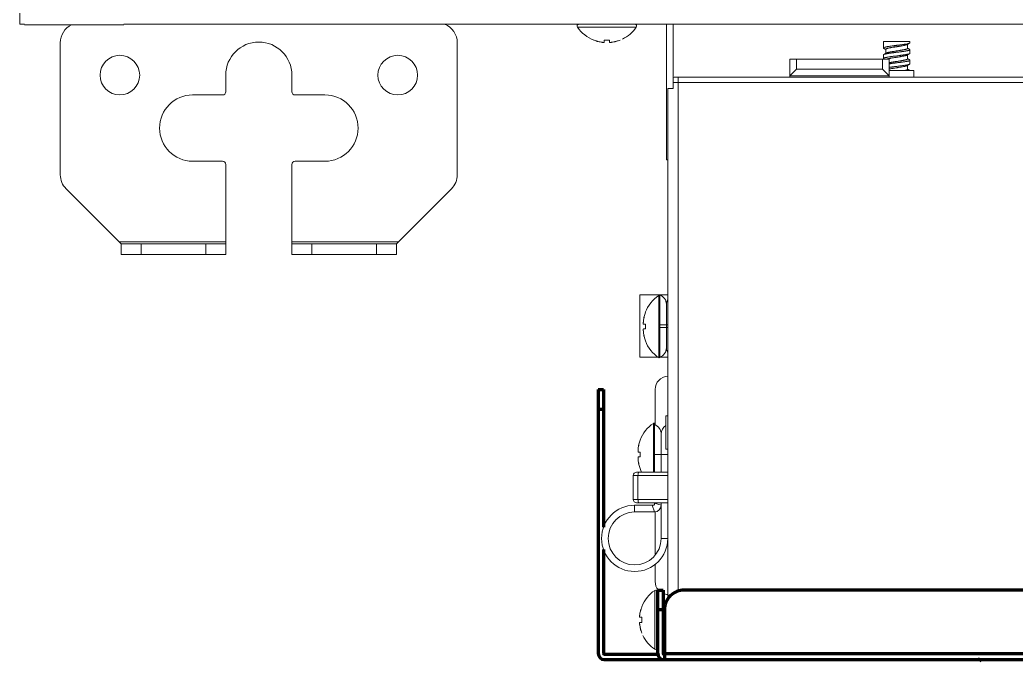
# Model space of a CAD drawing. Header units: millimetres. Extents: x 61566 to 667441, y 0 to 118800.
# Drawn here: x 435180.4 to 435330.9, y 44214.4 to 44311.3 of the extents above; entities that cross this region are included whole.
import ezdxf

# ---------------------------------------------------------------- set-up
doc = ezdxf.new("R2010")
doc.units = ezdxf.units.MM
doc.header["$LTSCALE"] = 200
doc.layers.add('LG-환기', color=2, linetype='Continuous')
doc.layers.add('환기유니트', color=6, linetype='Continuous')

# ---------------------------------------------------------------- blocks, each defined once
blk = doc.blocks.new('상업용 프리미엄환기 800~1000CMH')
at = {"layer": 'LG-환기', "color": 0, "linetype": 'Continuous', "lineweight": 70}
for p, q in [((953.2, 1358.56), (770.9, 1358.56)), ((953.1, 1351.06), (953.1, 1358.56)), ((962.2, 1358.56), (953.2, 1358.56)), ((953.1, 1357.66), (771, 1357.66)), ((953.2, 1357.76), (953.1, 1357.76)), ((953.3, 1348.06), (953.3, 1357.66)), ((962.2, 1357.76), (954.09, 1357.76)), ((954.1, 1357.66), (954.1, 1348.06)), ((962.3, 1341.96), (962.3, 1357.66)), ((963.1, 1317.76), (963.1, 1357.66)), ((953.3, 1351.06), (954.1, 1351.06)), ((774, 1348.06), (950.1, 1348.06)), ((954.1, 1348.06), (953.3, 1348.06)), ((962.3, 1317.76), (962.3, 1338.55)), ((962.3, 1320.76), (963.1, 1320.76)), ((963.1, 1317.76), (962.3, 1317.76))]:
    blk.add_line(p, q, dxfattribs=at)
at = {"layer": 'LG-환기', "color": 0, "linetype": 'Continuous', "lineweight": 18}
for p, q in [((954.57, 1357), (954.57, 1348.11)), ((953.3, 1354.56), (953.1, 1354.56)), ((953.06, 1350.56), (953.3, 1350.56)), ((953.1, 1351.79), (953.3, 1351.79)), ((956.53, 1350.59), (956.53, 1350.63)), ((952.6, 1349.4), (952.6, 1272.26)), ((951, 1270.56), (951, 1348.2)), ((954.5, 1344.18), (954.5, 1346.76)), ((954.5, 1336.25), (954.5, 1342.79)), ((953.6, 1340.26), (952.6, 1340.26)), ((953.6, 1340.26), (953.6, 1334.86)), ((954.6, 1336.26), (954.94, 1335.26)), ((954.6, 1336.26), (957.6, 1336.26)), ((957.6, 1336.26), (957.6, 1335.26)), ((952.6, 1334.86), (957.3, 1334.86)), ((957.8, 1334.36), (952.6, 1334.36)), ((953.6, 1335.26), (954.6, 1334.92)), ((953.6, 1334.86), (953.6, 1335.26)), ((954.6, 1334.86), (954.6, 1334.92)), ((954.94, 1335.26), (957.6, 1335.26)), ((957.1, 1334.36), (957.1, 1330.76)), ((957.8, 1334.36), (957.8, 1330.76)), ((952.6, 1330.76), (957.8, 1330.76)), ((957.3, 1330.26), (952.6, 1330.26)), ((953.6, 1324.47), (953.6, 1330.26)), ((953.6, 1324.47), (953.6, 1330.26)), ((954.6, 1325.47), (954.6, 1330.26)), ((954.76, 1322.87), (954.76, 1330.26)), ((953.6, 1329.21), (953.6, 1329.21)), ((953.6, 1327.56), (952.6, 1327.56)), ((952.9, 1326.76), (952.6, 1326.76)), ((952.9, 1321.76), (952.9, 1326.76)), ((953.6, 1327.56), (954.6, 1327.56)), ((953.6, 1327.56), (953.6, 1327.56)), ((952.6, 1325.9), (952.61, 1325.91)), ((953.6, 1325.56), (953.6, 1325.56)), ((954.6, 1322.96), (954.6, 1325.47)), ((954.5, 1317.76), (954.5, 1323.1)), ((952.6, 1321.76), (952.9, 1321.76)), ((953.8, 1312.87), (952.6, 1312.87)), ((953.8, 1303.47), (953.8, 1312.87)), ((953.96, 1303.57), (953.96, 1312.94)), ((956.8, 1312.87), (954.3, 1312.87)), ((956.8, 1303.47), (956.8, 1312.87)), ((952.8, 1311.46), (952.8, 1304.88)), ((952.8, 1304.88), (952.8, 1311.46)), ((952.8, 1311.46), (952.8, 1311.46)), ((952.8, 1309.91), (952.8, 1309.91)), ((952.8, 1308.37), (952.6, 1308.37)), ((953.8, 1308.37), (952.8, 1308.37)), ((952.8, 1307.97), (952.6, 1307.97)), ((952.8, 1308.26), (952.8, 1308.26)), ((953.8, 1307.97), (952.8, 1307.97)), ((952.8, 1306.26), (952.8, 1306.26)), ((952.8, 1304.88), (952.8, 1304.88)), ((952.6, 1303.47), (953.98, 1303.47)), ((954.02, 1303.62), (954.02, 1303.48)), ((954.3, 1303.47), (956.8, 1303.47)), ((993.6, 1295.76), (993.6, 1297.36)), ((993.6, 1297.36), (1009.4, 1297.36)), ((996.6, 1297.36), (996.6, 1295.76)), ((1006.4, 1295.76), (1006.4, 1297.36)), ((1009.4, 1283.76), (1009.4, 1297.36)), ((1019.4, 1297.36), (1019.4, 1283.76)), ((1019.4, 1297.36), (1035.2, 1297.36)), ((1022.4, 1297.36), (1022.4, 1295.76)), ((1032.2, 1295.76), (1032.2, 1297.36)), ((1035.2, 1297.36), (1035.2, 1295.76)), ((993.6, 1295.76), (985.28, 1287.44)), ((1009.4, 1295.46), (993.3, 1295.46)), ((1009.4, 1295.76), (993.6, 1295.76)), ((1035.2, 1295.76), (1019.4, 1295.76)), ((1035.5, 1295.46), (1019.4, 1295.46)), ((1043.52, 1287.44), (1035.2, 1295.76)), ((984.4, 1265.36), (984.4, 1285.31)), ((1044.4, 1285.31), (1044.4, 1265.36)), ((952.6, 1283.06), (952.8, 1283.06)), ((952.8, 1262.56), (952.8, 1283.06)), ((1004.4, 1283.26), (1008.9, 1283.26)), ((1019.9, 1283.26), (1024.4, 1283.26)), ((952.6, 1272.26), (951.8, 1272.26)), ((951.8, 1272.26), (951.8, 1271.36)), ((1008.9, 1273.26), (1004.4, 1273.26)), ((1009.4, 1270.26), (1009.4, 1272.76)), ((1019.4, 1272.76), (1019.4, 1270.26)), ((1024.4, 1273.26), (1019.9, 1273.26)), ((771.8, 1271.36), (951.8, 1271.36)), ((951, 1270.56), (772.6, 1270.56)), ((915.4, 1270.56), (915.4, 1269.56)), ((915.4, 1269.56), (919.15, 1269.56)), ((916.35, 1269.39), (916.35, 1268.78)), ((919.15, 1267.86), (919.15, 1270.56)), ((919.15, 1270.36), (934.15, 1270.36)), ((919.15, 1270.36), (920.15, 1269.36)), ((933.15, 1269.36), (920.15, 1269.36)), ((920.15, 1269.36), (920.15, 1267.86)), ((933.15, 1269.36), (934.15, 1270.36)), ((933.15, 1267.86), (933.15, 1269.36)), ((934.15, 1270.56), (934.15, 1267.86)), ((951.8, 1262.56), (951.8, 1270.59)), ((916, 1268.54), (916, 1268)), ((916.35, 1267.8), (916.35, 1267.18)), ((934.15, 1267.86), (919.15, 1267.86)), ((919.94, 1267.81), (919.86, 1267.86)), ((920, 1267.2), (920, 1267.75)), ((916, 1266.95), (916, 1266.41)), ((916.35, 1266.21), (916.35, 1265.57)), ((919.65, 1266.36), (919.65, 1266.97)), ((919.99, 1266.19), (919.95, 1266.22)), ((920, 1265.16), (920, 1266.16)), ((916, 1265.36), (916, 1265.16)), ((916, 1265.16), (920, 1265.16)), ((963.77, 1264.99), (963.73, 1264.99)), ((705.48, 1262.56), (1034.79, 1262.56)), ((957.35, 1263.03), (966.25, 1263.03)), ((1034.8, 1262.66), (1049.8, 1262.66)), ((1049.79, 1262.56), (1050.5, 1262.56)), ((1050.5, 989.05), (1050.5, 1262.56))]:
    blk.add_line(p, q, dxfattribs=at)
for centre in [(993.4, 1270.26), (1035.4, 1270.26)]:
    blk.add_circle(centre, 3, dxfattribs=at)
at = {"layer": 'LG-환기', "color": 0, "linetype": 'Continuous', "lineweight": 70}
for centre, radius, start, end in [((905.69, 1359.36), 0.8, 224.5, 270), ((953.2, 1357.66), 0.9, 0, 90), ((962.2, 1357.66), 0.9, 0, 90), ((953.2, 1357.66), 0.1, 0, 90), ((962.2, 1357.66), 0.1, 0, 90), ((950.1, 1351.06), 3, 270, 0)]:
    blk.add_arc(centre, radius, start, end, dxfattribs=at)
at = {"layer": 'LG-환기', "color": 0, "linetype": 'Continuous', "lineweight": 18}
for centre, radius, start, end in [((954.4, 1356.76), 0.3, 55.3987, 180), ((951.5, 1352.56), 5.4, 26.0867, 55.3987), ((951.5, 1352.56), 5.4, 304.6013, 338.604), ((952.5, 1346.76), 2, 66.4214, 87.1326), ((952.5, 1346.76), 2, 0, 40.5422), ((954.4, 1348.36), 0.3, 180, 304.6013), ((957.6, 1340.26), 5, 270, 180), ((957.6, 1340.26), 4, 270, 180), ((954.6, 1335.26), 1, 90, 180), ((957.3, 1334.36), 0.5, 0, 90), ((951.93, 1327.91), 5.18, 20.3718, 26.9986), ((957.3, 1330.76), 0.5, 270, 0), ((951.93, 1327.21), 5.18, 303.1576, 339.6644), ((952.1, 1324.47), 1.5, 302.2313, 0), ((955.1, 1324.47), 1.5, 180, 250.5288), ((954.7, 1322.96), 0.1, 180, 303.1576), ((952.5, 1317.76), 2, 272.8674, 0), ((954.3, 1311.46), 1.5, 109.4171, 180), ((953.9, 1312.86), 0.1, 56.8424, 180), ((951.13, 1308.61), 5.18, 20.3718, 56.8424), ((951.3, 1311.46), 1.5, 0, 29.9468), ((951.13, 1307.91), 5.18, 303.1576, 339.6644), ((951.3, 1304.88), 1.5, 330.0532, 0), ((954.3, 1304.88), 1.5, 180, 250.5829), ((953.9, 1303.66), 0.1, 180, 303.1576), ((987.4, 1285.31), 3, 135, 180), ((1041.4, 1285.31), 3, 0, 45), ((1004.4, 1278.26), 5, 90, 270), ((1008.9, 1283.76), 0.5, 270, 0), ((1019.9, 1283.76), 0.5, 180, 270), ((1024.4, 1278.26), 5, 270, 90), ((1008.9, 1272.76), 0.5, 0, 90), ((1019.9, 1272.76), 0.5, 90, 180), ((1014.4, 1270.26), 5, 180, 0), ((961.8, 1259.96), 5.4, 116.0867, 145.3987), ((961.8, 1259.96), 5.4, 34.6013, 68.604), ((987.4, 1265.36), 3, 180, 248.9597), ((1041.4, 1265.36), 3, 295.8862, 0), ((957.6, 1262.86), 0.3, 145.3987, 270), ((966, 1262.86), 0.3, 270, 34.6013)]:
    blk.add_arc(centre, radius, start, end, dxfattribs=at)
for centre, major_axis, start_param, end_param in [((956.95, 1334.36), (0, -0.5), 1.570796, 3.141593), ((956.95, 1330.76), (0, 0.5), 3.141593, 4.712389)]:
    blk.add_ellipse(centre, major_axis=major_axis, ratio=0.301892, start_param=start_param, end_param=end_param, dxfattribs=at)
for points, knots in [([(953.1, 1354.53), (953.1, 1354.52), (953.1, 1354.51), (953.11, 1354.5), (953.11, 1354.5), (953.11, 1354.48), (953.11, 1354.48), (953.12, 1354.44), (953.13, 1354.36), (953.14, 1354.26), (953.15, 1354.19), (953.15, 1354.18), (953.15, 1354.15), (953.16, 1354.1), (953.16, 1354.05), (953.17, 1353.95), (953.17, 1353.87), (953.18, 1353.77), (953.18, 1353.75), (953.19, 1353.71), (953.19, 1353.69), (953.19, 1353.63), (953.2, 1353.59), (953.2, 1353.46), (953.21, 1353.36), (953.22, 1353.22), (953.22, 1353.18), (953.22, 1353.1), (953.23, 1353.08), (953.23, 1353.03), (953.23, 1353), (953.24, 1352.88), (953.24, 1352.78), (953.25, 1352.63), (953.25, 1352.58), (953.26, 1352.51), (953.26, 1352.48), (953.26, 1352.43), (953.26, 1352.4), (953.27, 1352.28), (953.28, 1352.08), (953.29, 1351.89), (953.3, 1351.79)], [0, 0, 0, 0, 0.024764, 0.024764, 0.045965, 0.045965, 0.067165, 0.067165, 0.151968, 0.236772, 0.236772, 0.257972, 0.257972, 0.279173, 0.321575, 0.321575, 0.406378, 0.406378, 0.427579, 0.427579, 0.44878, 0.44878, 0.491181, 0.491181, 0.575984, 0.575984, 0.618386, 0.618386, 0.639587, 0.639587, 0.660787, 0.660787, 0.745591, 0.745591, 0.787992, 0.787992, 0.809193, 0.809193, 0.830394, 0.830394, 0.915197, 1, 1, 1, 1]), ([(956.84, 1353.26), (956.83, 1353.37), (956.81, 1353.48), (956.78, 1353.64), (956.77, 1353.7), (956.74, 1353.81), (956.73, 1353.86), (956.7, 1353.97), (956.69, 1354.03), (956.65, 1354.13), (956.6, 1354.3), (956.55, 1354.45), (956.5, 1354.56)], [0, 0, 0, 0, 0.25, 0.25, 0.375, 0.375, 0.5, 0.5, 0.625, 0.625, 0.75, 1, 1, 1, 1]), ([(956.5, 1352.96), (956.59, 1352.96), (956.66, 1352.96), (956.73, 1352.96), (956.74, 1352.96), (956.77, 1352.96), (956.78, 1352.96), (956.81, 1352.96), (956.83, 1352.96), (956.84, 1352.96)], [0, 0, 0, 0, 0.5, 0.5, 0.625, 0.625, 0.75, 0.75, 1, 1, 1, 1]), ([(956.84, 1352.16), (956.81, 1352.16), (956.77, 1352.16), (956.69, 1352.16), (956.66, 1352.16), (956.6, 1352.16), (956.58, 1352.16), (956.55, 1352.16), (956.53, 1352.16), (956.5, 1352.16)], [0, 0, 0, 0, 0.5, 0.5, 0.75, 0.75, 0.875, 0.875, 1, 1, 1, 1]), ([(956.84, 1352.96), (956.85, 1352.96), (956.85, 1352.96), (956.85, 1352.96), (956.85, 1352.97), (956.85, 1352.97), (956.85, 1352.98), (956.86, 1352.99), (956.86, 1353), (956.86, 1353.01), (956.86, 1353.02), (956.86, 1353.03), (956.86, 1353.04), (956.86, 1353.06), (956.86, 1353.07), (956.86, 1353.1), (956.86, 1353.11), (956.86, 1353.12), (956.86, 1353.14), (956.85, 1353.16), (956.85, 1353.18), (956.85, 1353.19), (956.85, 1353.22), (956.85, 1353.24), (956.84, 1353.26)], [0, 0, 0, 0, 0.125, 0.125, 0.1875, 0.1875, 0.25, 0.25, 0.375, 0.375, 0.4375, 0.4375, 0.5, 0.5, 0.625, 0.625, 0.6875, 0.6875, 0.75, 0.8125, 0.8125, 0.875, 0.875, 1, 1, 1, 1]), ([(956.84, 1351.86), (956.85, 1351.88), (956.85, 1351.9), (956.85, 1351.93), (956.85, 1351.93), (956.85, 1351.95), (956.85, 1351.96), (956.86, 1351.99), (956.86, 1352.01), (956.86, 1352.03), (956.86, 1352.04), (956.86, 1352.06), (956.86, 1352.06), (956.86, 1352.08), (956.86, 1352.1), (956.86, 1352.11), (956.86, 1352.12), (956.86, 1352.13), (956.86, 1352.13), (956.85, 1352.14), (956.85, 1352.15), (956.85, 1352.15), (956.85, 1352.16), (956.85, 1352.16), (956.84, 1352.16)], [0, 0, 0, 0, 0.125, 0.125, 0.1875, 0.1875, 0.25, 0.25, 0.375, 0.375, 0.4375, 0.4375, 0.5, 0.5, 0.625, 0.625, 0.6875, 0.6875, 0.75, 0.8125, 0.8125, 0.875, 0.875, 1, 1, 1, 1]), ([(956.53, 1350.63), (956.57, 1350.72), (956.6, 1350.82), (956.65, 1350.98), (956.67, 1351.03), (956.7, 1351.13), (956.71, 1351.18), (956.78, 1351.44), (956.82, 1351.65), (956.84, 1351.86)], [0, 0, 0, 0, 0.25, 0.25, 0.375, 0.375, 0.5, 0.5, 1, 1, 1, 1]), ([(954.6, 1335.06), (954.6, 1335.07), (954.6, 1335.08), (954.61, 1335.1), (954.61, 1335.11), (954.61, 1335.12), (954.61, 1335.13), (954.62, 1335.15), (954.63, 1335.16), (954.64, 1335.18), (954.65, 1335.19), (954.67, 1335.21), (954.68, 1335.22), (954.7, 1335.23), (954.7, 1335.23), (954.71, 1335.24), (954.73, 1335.24), (954.74, 1335.25), (954.75, 1335.25), (954.76, 1335.25), (954.78, 1335.26), (954.79, 1335.26), (954.8, 1335.26)], [0, 0, 0, 0, 0.125, 0.125, 0.1875, 0.1875, 0.25, 0.25, 0.375, 0.375, 0.5, 0.5, 0.625, 0.625, 0.6875, 0.6875, 0.75, 0.8125, 0.8125, 0.875, 0.875, 1, 1, 1, 1]), ([(956.77, 1329.71), (956.77, 1329.71), (956.78, 1329.71), (956.78, 1329.71), (956.78, 1329.71), (956.78, 1329.71), (956.78, 1329.71), (956.78, 1329.71), (956.77, 1329.71)], [0, 0, 0, 0, 0.25, 0.375, 0.375, 0.5, 0.5, 1, 1, 1, 1]), ([(957.07, 1328.41), (957.06, 1328.52), (957.04, 1328.63), (957.02, 1328.8), (957, 1328.88), (956.98, 1328.96), (956.98, 1329), (956.97, 1329.02), (956.97, 1329.04), (956.91, 1329.28), (956.85, 1329.5), (956.77, 1329.71)], [0, 0, 0, 0, 0.25, 0.25, 0.375, 0.4375, 0.4375, 0.46875, 0.46875, 0.5, 1, 1, 1, 1]), ([(956.77, 1329.71), (956.85, 1329.5), (956.91, 1329.28), (956.96, 1329.05), (956.97, 1329.03), (956.97, 1329.01), (956.98, 1329), (956.98, 1328.99), (956.99, 1328.96), (957, 1328.87), (957.02, 1328.79), (957.04, 1328.63), (957.06, 1328.52), (957.07, 1328.41)], [0, 0, 0, 0, 0.5, 0.5, 0.53125, 0.546875, 0.546875, 0.5625, 0.5625, 0.625, 0.75, 0.75, 1, 1, 1, 1]), ([(956.77, 1327.91), (956.77, 1327.85), (956.78, 1327.76), (956.78, 1327.67), (956.78, 1327.62), (956.78, 1327.59), (956.78, 1327.44), (956.78, 1327.32), (956.77, 1327.21)], [0, 0, 0, 0, 0.25, 0.375, 0.375, 0.5, 0.5, 1, 1, 1, 1]), ([(957.07, 1327.91), (957.06, 1327.91), (957.04, 1327.91), (957.02, 1327.91), (957, 1327.91), (956.98, 1327.91), (956.98, 1327.91), (956.97, 1327.91), (956.97, 1327.91), (956.91, 1327.91), (956.85, 1327.91), (956.77, 1327.91)], [0, 0, 0, 0, 0.25, 0.25, 0.375, 0.4375, 0.4375, 0.46875, 0.46875, 0.5, 1, 1, 1, 1]), ([(957.07, 1327.91), (957.07, 1327.91), (957.08, 1327.91), (957.08, 1327.92), (957.08, 1327.92), (957.08, 1327.93), (957.08, 1327.94), (957.09, 1327.96), (957.09, 1327.97), (957.09, 1328), (957.09, 1328.01), (957.09, 1328.03), (957.09, 1328.04), (957.09, 1328.08), (957.09, 1328.1), (957.09, 1328.14), (957.09, 1328.14), (957.09, 1328.16), (957.09, 1328.18), (957.09, 1328.22), (957.08, 1328.25), (957.08, 1328.28), (957.08, 1328.29), (957.08, 1328.34), (957.07, 1328.37), (957.07, 1328.41)], [0, 0, 0, 0, 0.125, 0.125, 0.1875, 0.1875, 0.25, 0.25, 0.375, 0.375, 0.4375, 0.4375, 0.5, 0.5, 0.625, 0.625, 0.65625, 0.65625, 0.6875, 0.75, 0.8125, 0.8125, 0.875, 0.875, 1, 1, 1, 1]), ([(956.77, 1327.21), (956.85, 1327.21), (956.91, 1327.21), (956.96, 1327.21), (956.97, 1327.21), (956.97, 1327.21), (956.98, 1327.21), (956.98, 1327.21), (956.99, 1327.21), (957, 1327.21), (957.02, 1327.21), (957.04, 1327.21), (957.06, 1327.21), (957.07, 1327.21)], [0, 0, 0, 0, 0.5, 0.5, 0.53125, 0.546875, 0.546875, 0.5625, 0.5625, 0.625, 0.75, 0.75, 1, 1, 1, 1]), ([(956.77, 1325.41), (956.85, 1325.62), (956.91, 1325.83), (956.96, 1326.06), (956.97, 1326.08), (956.97, 1326.1), (956.98, 1326.12), (956.98, 1326.13), (956.99, 1326.16), (957, 1326.24), (957.02, 1326.32), (957.04, 1326.49), (957.06, 1326.6), (957.07, 1326.71)], [0, 0, 0, 0, 0.5, 0.5, 0.53125, 0.546875, 0.546875, 0.5625, 0.5625, 0.625, 0.75, 0.75, 1, 1, 1, 1]), ([(957.07, 1326.71), (957.06, 1326.6), (957.04, 1326.48), (957.02, 1326.32), (957, 1326.24), (956.98, 1326.15), (956.98, 1326.11), (956.97, 1326.1), (956.97, 1326.07), (956.91, 1325.84), (956.85, 1325.61), (956.77, 1325.41)], [0, 0, 0, 0, 0.25, 0.25, 0.375, 0.4375, 0.4375, 0.46875, 0.46875, 0.5, 1, 1, 1, 1]), ([(957.07, 1326.71), (957.07, 1326.74), (957.08, 1326.77), (957.08, 1326.82), (957.08, 1326.84), (957.08, 1326.87), (957.08, 1326.88), (957.09, 1326.93), (957.09, 1326.96), (957.09, 1327), (957.09, 1327.01), (957.09, 1327.04), (957.09, 1327.05), (957.09, 1327.08), (957.09, 1327.1), (957.09, 1327.13), (957.09, 1327.13), (957.09, 1327.14), (957.09, 1327.15), (957.09, 1327.17), (957.08, 1327.18), (957.08, 1327.19), (957.08, 1327.19), (957.08, 1327.2), (957.07, 1327.21), (957.07, 1327.21)], [0, 0, 0, 0, 0.125, 0.125, 0.1875, 0.1875, 0.25, 0.25, 0.375, 0.375, 0.4375, 0.4375, 0.5, 0.5, 0.625, 0.625, 0.65625, 0.65625, 0.6875, 0.75, 0.8125, 0.8125, 0.875, 0.875, 1, 1, 1, 1]), ([(956.27, 1309.11), (956.26, 1309.22), (956.24, 1309.33), (956.22, 1309.5), (956.2, 1309.58), (956.18, 1309.66), (956.18, 1309.7), (956.17, 1309.72), (956.17, 1309.74), (956.11, 1309.98), (956.05, 1310.2), (955.97, 1310.41)], [0, 0, 0, 0, 0.25, 0.25, 0.375, 0.4375, 0.4375, 0.46875, 0.46875, 0.5, 1, 1, 1, 1]), ([(955.97, 1310.41), (956.05, 1310.2), (956.11, 1309.98), (956.16, 1309.75), (956.17, 1309.73), (956.17, 1309.71), (956.18, 1309.7), (956.18, 1309.69), (956.19, 1309.66), (956.2, 1309.57), (956.22, 1309.49), (956.24, 1309.33), (956.26, 1309.22), (956.27, 1309.11)], [0, 0, 0, 0, 0.5, 0.5, 0.53125, 0.546875, 0.546875, 0.5625, 0.5625, 0.625, 0.75, 0.75, 1, 1, 1, 1]), ([(955.97, 1310.41), (955.97, 1310.41), (955.98, 1310.41), (955.98, 1310.41), (955.98, 1310.41), (955.98, 1310.41), (955.98, 1310.41), (955.98, 1310.41), (955.97, 1310.41)], [0, 0, 0, 0, 0.25, 0.375, 0.375, 0.5, 0.5, 1, 1, 1, 1]), ([(955.97, 1308.61), (955.97, 1308.55), (955.98, 1308.46), (955.98, 1308.37), (955.98, 1308.32), (955.98, 1308.29), (955.98, 1308.14), (955.98, 1308.02), (955.97, 1307.91)], [0, 0, 0, 0, 0.25, 0.375, 0.375, 0.5, 0.5, 1, 1, 1, 1]), ([(956.27, 1308.61), (956.26, 1308.61), (956.24, 1308.61), (956.22, 1308.61), (956.2, 1308.61), (956.18, 1308.61), (956.18, 1308.61), (956.17, 1308.61), (956.17, 1308.61), (956.11, 1308.61), (956.05, 1308.61), (955.97, 1308.61)], [0, 0, 0, 0, 0.25, 0.25, 0.375, 0.4375, 0.4375, 0.46875, 0.46875, 0.5, 1, 1, 1, 1]), ([(956.27, 1308.61), (956.27, 1308.61), (956.28, 1308.61), (956.28, 1308.62), (956.28, 1308.62), (956.28, 1308.63), (956.28, 1308.64), (956.29, 1308.66), (956.29, 1308.67), (956.29, 1308.7), (956.29, 1308.71), (956.29, 1308.73), (956.29, 1308.74), (956.29, 1308.78), (956.29, 1308.8), (956.29, 1308.84), (956.29, 1308.84), (956.29, 1308.86), (956.29, 1308.88), (956.29, 1308.92), (956.28, 1308.95), (956.28, 1308.98), (956.28, 1308.99), (956.28, 1309.04), (956.27, 1309.07), (956.27, 1309.11)], [0, 0, 0, 0, 0.125, 0.125, 0.1875, 0.1875, 0.25, 0.25, 0.375, 0.375, 0.4375, 0.4375, 0.5, 0.5, 0.625, 0.625, 0.65625, 0.65625, 0.6875, 0.75, 0.8125, 0.8125, 0.875, 0.875, 1, 1, 1, 1]), ([(955.97, 1307.91), (956.05, 1307.91), (956.11, 1307.91), (956.16, 1307.91), (956.17, 1307.91), (956.17, 1307.91), (956.18, 1307.91), (956.18, 1307.91), (956.19, 1307.91), (956.2, 1307.91), (956.22, 1307.91), (956.24, 1307.91), (956.26, 1307.91), (956.27, 1307.91)], [0, 0, 0, 0, 0.5, 0.5, 0.53125, 0.546875, 0.546875, 0.5625, 0.5625, 0.625, 0.75, 0.75, 1, 1, 1, 1]), ([(955.97, 1306.11), (956.05, 1306.32), (956.11, 1306.53), (956.16, 1306.76), (956.17, 1306.78), (956.17, 1306.8), (956.18, 1306.82), (956.18, 1306.83), (956.19, 1306.86), (956.2, 1306.94), (956.22, 1307.02), (956.24, 1307.19), (956.26, 1307.3), (956.27, 1307.41)], [0, 0, 0, 0, 0.5, 0.5, 0.53125, 0.546875, 0.546875, 0.5625, 0.5625, 0.625, 0.75, 0.75, 1, 1, 1, 1]), ([(956.27, 1307.41), (956.26, 1307.3), (956.24, 1307.18), (956.22, 1307.02), (956.2, 1306.94), (956.18, 1306.85), (956.18, 1306.81), (956.17, 1306.8), (956.17, 1306.77), (956.11, 1306.54), (956.05, 1306.31), (955.97, 1306.11)], [0, 0, 0, 0, 0.25, 0.25, 0.375, 0.4375, 0.4375, 0.46875, 0.46875, 0.5, 1, 1, 1, 1]), ([(956.27, 1307.41), (956.27, 1307.44), (956.28, 1307.47), (956.28, 1307.52), (956.28, 1307.54), (956.28, 1307.57), (956.28, 1307.58), (956.29, 1307.63), (956.29, 1307.66), (956.29, 1307.7), (956.29, 1307.71), (956.29, 1307.74), (956.29, 1307.75), (956.29, 1307.78), (956.29, 1307.8), (956.29, 1307.83), (956.29, 1307.83), (956.29, 1307.84), (956.29, 1307.85), (956.29, 1307.87), (956.28, 1307.88), (956.28, 1307.89), (956.28, 1307.89), (956.28, 1307.9), (956.27, 1307.91), (956.27, 1307.91)], [0, 0, 0, 0, 0.125, 0.125, 0.1875, 0.1875, 0.25, 0.25, 0.375, 0.375, 0.4375, 0.4375, 0.5, 0.5, 0.625, 0.625, 0.65625, 0.65625, 0.6875, 0.75, 0.8125, 0.8125, 0.875, 0.875, 1, 1, 1, 1]), ([(954.02, 1303.48), (954.01, 1303.48), (954, 1303.48), (953.98, 1303.49), (953.97, 1303.49), (953.95, 1303.49), (953.95, 1303.49), (953.93, 1303.49), (953.91, 1303.49), (953.9, 1303.49), (953.89, 1303.49), (953.88, 1303.49), (953.87, 1303.49), (953.86, 1303.49), (953.85, 1303.49), (953.84, 1303.49), (953.83, 1303.49), (953.83, 1303.49), (953.82, 1303.49), (953.81, 1303.49), (953.81, 1303.49), (953.81, 1303.49), (953.8, 1303.48), (953.8, 1303.48), (953.8, 1303.48)], [0, 0, 0, 0, 0.125, 0.125, 0.1875, 0.1875, 0.25, 0.25, 0.375, 0.375, 0.4375, 0.4375, 0.5, 0.5625, 0.5625, 0.625, 0.625, 0.75, 0.75, 0.8125, 0.8125, 0.875, 0.875, 1, 1, 1, 1]), ([(951.8, 1270.63), (951.67, 1270.59), (951.54, 1270.57), (951.37, 1270.56), (951.34, 1270.56), (951.27, 1270.56), (951.24, 1270.56), (951.13, 1270.56), (951.07, 1270.56), (951, 1270.56)], [0, 0, 0, 0, 0.5, 0.5, 0.625, 0.625, 0.75, 0.75, 1, 1, 1, 1]), ([(951.8, 1271.36), (951.8, 1271.32), (951.8, 1271.27), (951.8, 1271.21), (951.8, 1271.19), (951.8, 1271.16), (951.8, 1271.15), (951.8, 1271.13), (951.8, 1271.12), (951.8, 1271.07), (951.8, 1271.04), (951.8, 1270.98), (951.8, 1270.96), (951.8, 1270.93), (951.8, 1270.91), (951.8, 1270.87), (951.8, 1270.84), (951.8, 1270.8), (951.8, 1270.78), (951.8, 1270.76), (951.8, 1270.75), (951.8, 1270.69), (951.8, 1270.65), (951.8, 1270.63)], [0, 0, 0, 0, 0.125, 0.125, 0.1875, 0.1875, 0.21875, 0.21875, 0.25, 0.25, 0.375, 0.375, 0.4375, 0.4375, 0.5, 0.5, 0.625, 0.625, 0.6875, 0.6875, 0.75, 0.75, 1, 1, 1, 1]), ([(916.35, 1269.39), (916.35, 1269.39), (916.35, 1269.4), (916.36, 1269.41), (916.36, 1269.42), (916.38, 1269.43), (916.38, 1269.44), (916.39, 1269.45), (916.4, 1269.45), (916.42, 1269.47), (916.46, 1269.48), (916.51, 1269.5), (916.55, 1269.51), (916.57, 1269.52), (916.6, 1269.53), (916.61, 1269.53), (916.65, 1269.54), (916.68, 1269.55), (916.71, 1269.56)], [0, 0, 0, 0, 0.082813, 0.082813, 0.242047, 0.242047, 0.321664, 0.321664, 0.401281, 0.401281, 0.560515, 0.719749, 0.719749, 0.799366, 0.799366, 0.878984, 0.878984, 1, 1, 1, 1]), ([(919.17, 1269.34), (919.15, 1269.34), (919.13, 1269.33), (919.08, 1269.32), (919.04, 1269.32), (918.99, 1269.31), (918.97, 1269.3), (918.93, 1269.3), (918.91, 1269.29), (918.82, 1269.27), (918.74, 1269.26), (918.62, 1269.24), (918.57, 1269.23), (918.51, 1269.22), (918.49, 1269.22), (918.44, 1269.21), (918.42, 1269.21), (918.31, 1269.19), (918.22, 1269.18), (918.09, 1269.16), (918.04, 1269.15), (917.98, 1269.14), (917.95, 1269.14), (917.91, 1269.13), (917.89, 1269.13), (917.77, 1269.11), (917.68, 1269.09), (917.55, 1269.07), (917.51, 1269.07), (917.45, 1269.06), (917.42, 1269.05), (917.38, 1269.05), (917.36, 1269.04), (917.26, 1269.02), (917.18, 1269.01), (917.03, 1268.98), (916.95, 1268.97), (916.87, 1268.95), (916.85, 1268.95), (916.82, 1268.94), (916.77, 1268.93), (916.73, 1268.92), (916.65, 1268.9), (916.6, 1268.89), (916.54, 1268.87), (916.53, 1268.87), (916.51, 1268.86), (916.48, 1268.85), (916.46, 1268.84), (916.43, 1268.82), (916.41, 1268.82), (916.4, 1268.81)], [0, 0, 0, 0, 0.022458, 0.022458, 0.061447, 0.061447, 0.080942, 0.080942, 0.100437, 0.100437, 0.178415, 0.178415, 0.217405, 0.217405, 0.236899, 0.236899, 0.256394, 0.256394, 0.334373, 0.334373, 0.373362, 0.373362, 0.392857, 0.392857, 0.412351, 0.412351, 0.49033, 0.49033, 0.529319, 0.529319, 0.548814, 0.548814, 0.568309, 0.568309, 0.646287, 0.646287, 0.724266, 0.724266, 0.743761, 0.743761, 0.763255, 0.802245, 0.802245, 0.880223, 0.880223, 0.899718, 0.899718, 0.919213, 0.958202, 0.958202, 1, 1, 1, 1]), ([(916, 1268.54), (916, 1268.55), (916, 1268.56), (916.02, 1268.58), (916.03, 1268.59), (916.04, 1268.6), (916.05, 1268.6), (916.06, 1268.61), (916.07, 1268.61), (916.1, 1268.63), (916.14, 1268.64), (916.21, 1268.66), (916.23, 1268.67), (916.27, 1268.68), (916.29, 1268.68), (916.32, 1268.69), (916.33, 1268.69), (916.41, 1268.71), (916.48, 1268.72), (916.59, 1268.74), (916.62, 1268.75), (916.68, 1268.76), (916.7, 1268.76), (916.75, 1268.77), (916.77, 1268.77), (916.88, 1268.79), (916.97, 1268.8), (917.11, 1268.82), (917.16, 1268.83), (917.23, 1268.84), (917.25, 1268.84), (917.3, 1268.85), (917.33, 1268.85), (917.46, 1268.87), (917.56, 1268.88), (917.77, 1268.91), (917.88, 1268.93), (918.02, 1268.94), (918.04, 1268.95), (918.1, 1268.95), (918.18, 1268.96), (918.26, 1268.97), (918.42, 1268.99), (918.52, 1269.01), (918.65, 1269.02), (918.67, 1269.03), (918.72, 1269.03), (918.8, 1269.04), (918.87, 1269.05), (919, 1269.07), (919.08, 1269.09), (919.16, 1269.1)], [0, 0, 0, 0, 0.052531, 0.052531, 0.089312, 0.089312, 0.107702, 0.107702, 0.126092, 0.126092, 0.199654, 0.199654, 0.236434, 0.236434, 0.254825, 0.254825, 0.273215, 0.273215, 0.346776, 0.346776, 0.383557, 0.383557, 0.401947, 0.401947, 0.420337, 0.420337, 0.493899, 0.493899, 0.530679, 0.530679, 0.54907, 0.54907, 0.56746, 0.56746, 0.641021, 0.641021, 0.714582, 0.714582, 0.732973, 0.732973, 0.751363, 0.788144, 0.788144, 0.861705, 0.861705, 0.880095, 0.880095, 0.898485, 0.935266, 0.935266, 1, 1, 1, 1]), ([(919.17, 1268.55), (919.12, 1268.55), (919.08, 1268.54), (919.01, 1268.53), (918.96, 1268.52), (918.91, 1268.52), (918.88, 1268.51), (918.87, 1268.51), (918.79, 1268.5), (918.66, 1268.48), (918.46, 1268.46), (918.32, 1268.44), (918.23, 1268.43), (918.21, 1268.42), (918.18, 1268.42), (918.13, 1268.41), (918.07, 1268.41), (917.97, 1268.39), (917.9, 1268.38), (917.76, 1268.37), (917.69, 1268.36), (917.61, 1268.35), (917.59, 1268.34), (917.55, 1268.34), (917.54, 1268.34), (917.49, 1268.33), (917.45, 1268.33), (917.35, 1268.31), (917.22, 1268.3), (917.09, 1268.28), (917, 1268.27), (916.97, 1268.26), (916.93, 1268.25), (916.91, 1268.25), (916.88, 1268.25), (916.81, 1268.24), (916.74, 1268.23), (916.64, 1268.21), (916.59, 1268.2), (916.51, 1268.19), (916.49, 1268.18), (916.45, 1268.17), (916.42, 1268.17), (916.36, 1268.15), (916.28, 1268.14), (916.18, 1268.11), (916.13, 1268.09), (916.1, 1268.08), (916.09, 1268.08), (916.07, 1268.07), (916.06, 1268.06), (916.04, 1268.05), (916.01, 1268.03), (916, 1268.01), (916, 1268), (916, 1267.99), (916, 1267.99), (916, 1267.98), (916.01, 1267.97), (916.03, 1267.96), (916.04, 1267.95), (916.05, 1267.94)], [0, 0, 0, 0, 0.032336, 0.032336, 0.054068, 0.064934, 0.064934, 0.075799, 0.075799, 0.119263, 0.162726, 0.206189, 0.206189, 0.217055, 0.217055, 0.227921, 0.249653, 0.249653, 0.293116, 0.293116, 0.336579, 0.336579, 0.347445, 0.347445, 0.358311, 0.358311, 0.380042, 0.380042, 0.423506, 0.466969, 0.466969, 0.488701, 0.488701, 0.499566, 0.499566, 0.510432, 0.553895, 0.553895, 0.597359, 0.597359, 0.61909, 0.61909, 0.640822, 0.640822, 0.684285, 0.727749, 0.771212, 0.771212, 0.792943, 0.792943, 0.814675, 0.814675, 0.858138, 0.901602, 0.901602, 0.923333, 0.923333, 0.945065, 0.945065, 0.988528, 1, 1, 1, 1]), ([(916, 1266.95), (916, 1266.96), (916, 1266.96), (916, 1266.97), (916, 1266.97), (916.01, 1266.98), (916.01, 1266.98), (916.02, 1267), (916.05, 1267.01), (916.09, 1267.03), (916.1, 1267.04), (916.13, 1267.05), (916.14, 1267.05), (916.16, 1267.06), (916.17, 1267.06), (916.23, 1267.08), (916.28, 1267.09), (916.37, 1267.11), (916.41, 1267.12), (916.46, 1267.13), (916.47, 1267.13), (916.51, 1267.14), (916.53, 1267.14), (916.62, 1267.16), (916.7, 1267.17), (916.83, 1267.19), (916.87, 1267.2), (916.94, 1267.21), (916.96, 1267.21), (917.01, 1267.22), (917.03, 1267.22), (917.15, 1267.24), (917.25, 1267.25), (917.4, 1267.27), (917.45, 1267.28), (917.56, 1267.29), (917.61, 1267.3), (917.77, 1267.32), (917.88, 1267.34), (918.09, 1267.36), (918.2, 1267.38), (918.33, 1267.39), (918.36, 1267.4), (918.41, 1267.4), (918.49, 1267.41), (918.57, 1267.42), (918.72, 1267.44), (918.82, 1267.46), (918.94, 1267.47), (918.96, 1267.48), (919.01, 1267.48), (919.08, 1267.49), (919.15, 1267.51), (919.27, 1267.53), (919.36, 1267.54), (919.45, 1267.56), (919.47, 1267.56), (919.5, 1267.57), (919.52, 1267.57), (919.57, 1267.58), (919.61, 1267.59), (919.7, 1267.61), (919.75, 1267.62), (919.81, 1267.64), (919.82, 1267.64), (919.84, 1267.65), (919.85, 1267.65), (919.88, 1267.66), (919.9, 1267.67), (919.95, 1267.69), (919.97, 1267.7), (919.99, 1267.72), (920, 1267.73), (920, 1267.74), (920, 1267.74), (920, 1267.75), (920, 1267.75), (920, 1267.75)], [0, 0, 0, 0, 0.009646, 0.009646, 0.02248, 0.02248, 0.035313, 0.035313, 0.086648, 0.086648, 0.112315, 0.112315, 0.125148, 0.125148, 0.137982, 0.137982, 0.189317, 0.189317, 0.214984, 0.214984, 0.227817, 0.227817, 0.240651, 0.240651, 0.291985, 0.291985, 0.317653, 0.317653, 0.330486, 0.330486, 0.34332, 0.34332, 0.394654, 0.394654, 0.420322, 0.420322, 0.445989, 0.445989, 0.497323, 0.497323, 0.548658, 0.548658, 0.561491, 0.561491, 0.574325, 0.599992, 0.599992, 0.651327, 0.651327, 0.66416, 0.66416, 0.676994, 0.702661, 0.702661, 0.753995, 0.753995, 0.766829, 0.766829, 0.779663, 0.779663, 0.80533, 0.80533, 0.856664, 0.856664, 0.869498, 0.869498, 0.882332, 0.882332, 0.907999, 0.907999, 0.959333, 0.959333, 0.985, 0.985, 0.997834, 0.997834, 1, 1, 1, 1]), ([(916.35, 1267.8), (916.35, 1267.8), (916.35, 1267.8), (916.35, 1267.8), (916.35, 1267.81), (916.35, 1267.82), (916.37, 1267.84), (916.4, 1267.86), (916.44, 1267.88), (916.47, 1267.89), (916.48, 1267.9), (916.5, 1267.91), (916.52, 1267.91), (916.56, 1267.93), (916.61, 1267.94), (916.68, 1267.96), (916.74, 1267.97), (916.76, 1267.98), (916.8, 1267.99), (916.82, 1267.99), (916.88, 1268.01), (916.97, 1268.02), (917.06, 1268.04), (917.14, 1268.06), (917.16, 1268.06), (917.22, 1268.07), (917.24, 1268.07), (917.32, 1268.09), (917.43, 1268.11), (917.54, 1268.12), (917.63, 1268.14), (917.65, 1268.14), (917.71, 1268.15), (917.74, 1268.16), (917.83, 1268.17), (917.89, 1268.18), (918, 1268.2), (918.06, 1268.2), (918.15, 1268.22), (918.19, 1268.22), (918.24, 1268.23), (918.27, 1268.24), (918.28, 1268.24), (918.35, 1268.25), (918.47, 1268.27), (918.63, 1268.3), (918.74, 1268.31), (918.82, 1268.33), (918.84, 1268.33), (918.89, 1268.34), (918.92, 1268.34), (918.99, 1268.36), (919.04, 1268.37), (919.11, 1268.38), (919.13, 1268.39), (919.16, 1268.39)], [0, 0, 0, 0, 0.006994, 0.006994, 0.018339, 0.018339, 0.063719, 0.109099, 0.154479, 0.154479, 0.177169, 0.177169, 0.199859, 0.199859, 0.245239, 0.290619, 0.290619, 0.313309, 0.313309, 0.335999, 0.335999, 0.38138, 0.42676, 0.42676, 0.44945, 0.44945, 0.47214, 0.47214, 0.51752, 0.5629, 0.5629, 0.58559, 0.58559, 0.60828, 0.60828, 0.65366, 0.65366, 0.69904, 0.69904, 0.72173, 0.733075, 0.733075, 0.74442, 0.74442, 0.7898, 0.83518, 0.880561, 0.880561, 0.903251, 0.903251, 0.925941, 0.925941, 0.971321, 0.971321, 1, 1, 1, 1]), ([(919.54, 1267.86), (919.52, 1267.85), (919.5, 1267.84), (919.47, 1267.83), (919.46, 1267.83), (919.43, 1267.82), (919.4, 1267.81), (919.36, 1267.8), (919.28, 1267.78), (919.22, 1267.76), (919.14, 1267.75), (919.13, 1267.74), (919.09, 1267.74), (919.04, 1267.73), (918.99, 1267.72), (918.88, 1267.69), (918.8, 1267.68), (918.7, 1267.66), (918.68, 1267.66), (918.64, 1267.65), (918.57, 1267.64), (918.51, 1267.63), (918.38, 1267.61), (918.29, 1267.6), (918.18, 1267.58), (918.16, 1267.58), (918.11, 1267.57), (918.09, 1267.57), (918.02, 1267.56), (917.97, 1267.55), (917.84, 1267.53), (917.75, 1267.51), (917.64, 1267.5), (917.62, 1267.49), (917.57, 1267.49), (917.55, 1267.48), (917.49, 1267.47), (917.44, 1267.47), (917.32, 1267.44), (917.24, 1267.43), (917.14, 1267.41), (917.12, 1267.41), (917.08, 1267.4), (917.06, 1267.4), (917.01, 1267.39), (916.97, 1267.38), (916.87, 1267.36), (916.8, 1267.35), (916.72, 1267.33), (916.69, 1267.32), (916.64, 1267.31), (916.61, 1267.3), (916.54, 1267.28), (916.5, 1267.26), (916.46, 1267.25), (916.45, 1267.25), (916.45, 1267.24)], [0, 0, 0, 0, 0.039126, 0.039126, 0.05605, 0.05605, 0.072974, 0.106821, 0.106821, 0.174517, 0.174517, 0.191441, 0.191441, 0.208364, 0.242212, 0.242212, 0.309908, 0.309908, 0.326832, 0.326832, 0.343755, 0.377603, 0.377603, 0.445299, 0.445299, 0.462223, 0.462223, 0.479146, 0.479146, 0.512994, 0.512994, 0.58069, 0.58069, 0.597613, 0.597613, 0.614537, 0.614537, 0.648385, 0.648385, 0.716081, 0.716081, 0.733004, 0.733004, 0.749928, 0.749928, 0.783776, 0.783776, 0.851472, 0.851472, 0.885319, 0.885319, 0.919167, 0.919167, 0.986862, 0.986862, 1, 1, 1, 1]), ([(920, 1267.2), (920, 1267.2), (919.99, 1267.18), (919.97, 1267.16), (919.95, 1267.15), (919.94, 1267.15), (919.93, 1267.14), (919.92, 1267.13), (919.88, 1267.12), (919.84, 1267.1), (919.77, 1267.08), (919.72, 1267.07), (919.69, 1267.06), (919.67, 1267.06), (919.65, 1267.05), (919.64, 1267.05), (919.58, 1267.04), (919.54, 1267.03), (919.45, 1267.01), (919.4, 1267), (919.3, 1266.99), (919.24, 1266.98), (919.17, 1266.97), (919.16, 1266.96), (919.13, 1266.96), (919.08, 1266.95), (919.04, 1266.95), (918.95, 1266.93), (918.82, 1266.92), (918.69, 1266.9), (918.61, 1266.89), (918.59, 1266.88), (918.56, 1266.88), (918.54, 1266.88), (918.49, 1266.87), (918.46, 1266.87), (918.36, 1266.85), (918.22, 1266.83), (918.08, 1266.82), (917.97, 1266.8), (917.94, 1266.8), (917.89, 1266.79), (917.87, 1266.79), (917.83, 1266.79), (917.74, 1266.77), (917.59, 1266.76), (917.45, 1266.74), (917.35, 1266.72), (917.31, 1266.72), (917.26, 1266.71), (917.22, 1266.71), (917.21, 1266.7), (917.13, 1266.69), (917, 1266.68), (916.83, 1266.65), (916.72, 1266.63), (916.65, 1266.62), (916.64, 1266.62), (916.61, 1266.61), (916.58, 1266.61), (916.54, 1266.6), (916.47, 1266.59), (916.38, 1266.57), (916.3, 1266.55), (916.26, 1266.54), (916.25, 1266.54), (916.24, 1266.53), (916.23, 1266.53), (916.2, 1266.53), (916.19, 1266.52), (916.14, 1266.51), (916.09, 1266.49), (916.06, 1266.47), (916.04, 1266.46), (916.03, 1266.45), (916.02, 1266.45), (916.02, 1266.44), (916.01, 1266.44), (916, 1266.43), (916, 1266.42), (916, 1266.4), (916, 1266.39), (916.01, 1266.38)], [0, 0, 0, 0, 0.03039, 0.062715, 0.062715, 0.078878, 0.078878, 0.09504, 0.09504, 0.127365, 0.15969, 0.15969, 0.175852, 0.183934, 0.183934, 0.192015, 0.192015, 0.22434, 0.22434, 0.256664, 0.256664, 0.288989, 0.288989, 0.297071, 0.297071, 0.305152, 0.321314, 0.321314, 0.353639, 0.385964, 0.385964, 0.394045, 0.394045, 0.402126, 0.402126, 0.418289, 0.418289, 0.450614, 0.482939, 0.482939, 0.499101, 0.499101, 0.507182, 0.507182, 0.515263, 0.547588, 0.579913, 0.579913, 0.596076, 0.604157, 0.604157, 0.612238, 0.612238, 0.644563, 0.676888, 0.709213, 0.709213, 0.717294, 0.717294, 0.725375, 0.741537, 0.741537, 0.773862, 0.806187, 0.806187, 0.814268, 0.814268, 0.82235, 0.82235, 0.838512, 0.838512, 0.870837, 0.903162, 0.903162, 0.919324, 0.919324, 0.927405, 0.927405, 0.935487, 0.967812, 0.967812, 1, 1, 1, 1]), ([(916, 1265.36), (916, 1265.38), (916.01, 1265.39), (916.02, 1265.4), (916.03, 1265.41), (916.04, 1265.41), (916.05, 1265.42), (916.07, 1265.43), (916.08, 1265.44), (916.14, 1265.46), (916.18, 1265.47), (916.25, 1265.49), (916.27, 1265.5), (916.3, 1265.5), (916.31, 1265.51), (916.36, 1265.52), (916.4, 1265.53), (916.51, 1265.55), (916.59, 1265.56), (916.7, 1265.58), (916.72, 1265.59), (916.77, 1265.59), (916.84, 1265.6), (916.91, 1265.61), (917.06, 1265.64), (917.16, 1265.65), (917.3, 1265.67), (917.33, 1265.67), (917.39, 1265.68), (917.41, 1265.69), (917.5, 1265.7), (917.56, 1265.7), (917.73, 1265.73), (917.84, 1265.74), (917.99, 1265.76), (918.02, 1265.76), (918.08, 1265.77), (918.11, 1265.78), (918.2, 1265.79), (918.31, 1265.8), (918.43, 1265.82), (918.51, 1265.83), (918.54, 1265.83), (918.6, 1265.84), (918.63, 1265.84), (918.77, 1265.86), (918.87, 1265.87), (919.03, 1265.9), (919.08, 1265.9), (919.15, 1265.92), (919.17, 1265.92), (919.22, 1265.93), (919.24, 1265.93), (919.31, 1265.94), (919.36, 1265.95), (919.44, 1265.96), (919.48, 1265.97), (919.56, 1265.99), (919.59, 1265.99), (919.64, 1266.01), (919.66, 1266.01), (919.69, 1266.02), (919.71, 1266.02), (919.78, 1266.04), (919.83, 1266.05), (919.9, 1266.08), (919.91, 1266.08), (919.94, 1266.09), (919.94, 1266.1), (919.96, 1266.11), (919.96, 1266.11), (919.99, 1266.13), (920, 1266.14), (920, 1266.16), (920, 1266.16), (920, 1266.16)], [0, 0, 0, 0, 0.045468, 0.045468, 0.059485, 0.059485, 0.073503, 0.073503, 0.101538, 0.101538, 0.157607, 0.157607, 0.171625, 0.171625, 0.185642, 0.185642, 0.213677, 0.213677, 0.269746, 0.269746, 0.283764, 0.283764, 0.297781, 0.325816, 0.325816, 0.381886, 0.381886, 0.395903, 0.395903, 0.40992, 0.40992, 0.437955, 0.437955, 0.494025, 0.494025, 0.508042, 0.508042, 0.52206, 0.52206, 0.550094, 0.578129, 0.578129, 0.592147, 0.592147, 0.606164, 0.606164, 0.662234, 0.662234, 0.690268, 0.690268, 0.704286, 0.704286, 0.718303, 0.718303, 0.746338, 0.746338, 0.774373, 0.774373, 0.802408, 0.802408, 0.816425, 0.816425, 0.830442, 0.830442, 0.886512, 0.886512, 0.914547, 0.914547, 0.928564, 0.928564, 0.942582, 0.942582, 0.998651, 0.998651, 1, 1, 1, 1]), ([(916.35, 1266.21), (916.35, 1266.21), (916.35, 1266.21), (916.35, 1266.22), (916.36, 1266.23), (916.37, 1266.25), (916.38, 1266.25), (916.39, 1266.26), (916.39, 1266.27), (916.41, 1266.28), (916.45, 1266.3), (916.5, 1266.32), (916.53, 1266.33), (916.55, 1266.33), (916.58, 1266.34), (916.59, 1266.35), (916.64, 1266.36), (916.71, 1266.38), (916.79, 1266.4), (916.85, 1266.41), (916.87, 1266.41), (916.91, 1266.42), (916.93, 1266.43), (917, 1266.44), (917.1, 1266.46), (917.2, 1266.48), (917.28, 1266.49), (917.32, 1266.5), (917.36, 1266.5), (917.39, 1266.51), (917.4, 1266.51), (917.47, 1266.52), (917.58, 1266.54), (917.75, 1266.57), (917.87, 1266.58), (917.96, 1266.6), (917.99, 1266.6), (918.05, 1266.61), (918.07, 1266.62), (918.16, 1266.63), (918.28, 1266.65), (918.39, 1266.67), (918.48, 1266.68), (918.51, 1266.68), (918.56, 1266.69), (918.59, 1266.7), (918.67, 1266.71), (918.78, 1266.73), (918.88, 1266.75), (918.95, 1266.76), (918.97, 1266.76), (919.02, 1266.77), (919.04, 1266.78), (919.11, 1266.79), (919.15, 1266.8), (919.23, 1266.82), (919.27, 1266.83), (919.33, 1266.84), (919.34, 1266.85), (919.38, 1266.86), (919.39, 1266.86), (919.44, 1266.87), (919.49, 1266.89), (919.54, 1266.91), (919.57, 1266.92), (919.58, 1266.93), (919.59, 1266.94), (919.6, 1266.94), (919.6, 1266.94), (919.6, 1266.94)], [0, 0, 0, 0, 0.011486, 0.011486, 0.0483, 0.0483, 0.066706, 0.066706, 0.085113, 0.085113, 0.121927, 0.15874, 0.15874, 0.177147, 0.177147, 0.195554, 0.195554, 0.232367, 0.269181, 0.269181, 0.287587, 0.287587, 0.305994, 0.305994, 0.342808, 0.379621, 0.379621, 0.398028, 0.407231, 0.407231, 0.416435, 0.416435, 0.453248, 0.490061, 0.526875, 0.526875, 0.545282, 0.545282, 0.563688, 0.563688, 0.600502, 0.637315, 0.637315, 0.655722, 0.655722, 0.674129, 0.674129, 0.710942, 0.747756, 0.747756, 0.766163, 0.766163, 0.784569, 0.784569, 0.821383, 0.821383, 0.858196, 0.858196, 0.876603, 0.876603, 0.89501, 0.89501, 0.931823, 0.968637, 0.968637, 0.987044, 0.996247, 0.996247, 1, 1, 1, 1]), ([(919.65, 1266.36), (919.65, 1266.36), (919.65, 1266.36), (919.65, 1266.35), (919.65, 1266.35), (919.64, 1266.34), (919.63, 1266.32), (919.61, 1266.3), (919.59, 1266.29), (919.58, 1266.29), (919.57, 1266.28), (919.56, 1266.27), (919.51, 1266.25), (919.47, 1266.24), (919.39, 1266.22), (919.36, 1266.21), (919.31, 1266.2), (919.3, 1266.19), (919.26, 1266.18), (919.25, 1266.18), (919.16, 1266.16), (919.08, 1266.14), (918.96, 1266.12), (918.92, 1266.11), (918.83, 1266.1), (918.78, 1266.09), (918.64, 1266.06), (918.55, 1266.05), (918.42, 1266.03), (918.4, 1266.02), (918.35, 1266.02), (918.32, 1266.01), (918.24, 1266), (918.14, 1265.99), (918.04, 1265.97), (917.93, 1265.95), (917.88, 1265.95), (917.81, 1265.93), (917.78, 1265.93), (917.73, 1265.92), (917.7, 1265.92), (917.63, 1265.91), (917.53, 1265.89), (917.43, 1265.87), (917.36, 1265.86), (917.33, 1265.86), (917.28, 1265.85), (917.26, 1265.85), (917.15, 1265.83), (917.06, 1265.81), (916.94, 1265.79), (916.9, 1265.78), (916.84, 1265.77), (916.82, 1265.76), (916.79, 1265.75), (916.77, 1265.75), (916.68, 1265.73), (916.62, 1265.71), (916.55, 1265.69), (916.53, 1265.68), (916.51, 1265.68)], [0, 0, 0, 0, 0.008608, 0.008608, 0.0261, 0.0261, 0.061086, 0.096072, 0.096072, 0.113565, 0.113565, 0.131058, 0.131058, 0.20103, 0.20103, 0.236015, 0.236015, 0.253508, 0.253508, 0.271001, 0.271001, 0.340973, 0.340973, 0.375959, 0.375959, 0.410944, 0.410944, 0.480916, 0.480916, 0.498409, 0.498409, 0.515902, 0.515902, 0.550888, 0.585873, 0.585873, 0.620859, 0.620859, 0.638352, 0.638352, 0.655845, 0.655845, 0.690831, 0.725817, 0.725817, 0.74331, 0.74331, 0.760802, 0.760802, 0.830774, 0.830774, 0.86576, 0.86576, 0.883253, 0.883253, 0.900746, 0.900746, 0.970717, 0.970717, 1, 1, 1, 1]), ([(961.1, 1265.3), (960.99, 1265.29), (960.88, 1265.27), (960.71, 1265.24), (960.66, 1265.22), (960.55, 1265.2), (960.49, 1265.19), (960.39, 1265.16), (960.33, 1265.14), (960.22, 1265.11), (960.06, 1265.06), (959.9, 1265), (959.8, 1264.96)], [0, 0, 0, 0, 0.25, 0.25, 0.375, 0.375, 0.5, 0.5, 0.625, 0.625, 0.75, 1, 1, 1, 1]), ([(961.4, 1265.3), (961.4, 1265.3), (961.4, 1265.31), (961.39, 1265.31), (961.39, 1265.31), (961.38, 1265.31), (961.38, 1265.31), (961.37, 1265.31), (961.36, 1265.32), (961.34, 1265.32), (961.34, 1265.32), (961.33, 1265.32), (961.32, 1265.32), (961.3, 1265.32), (961.28, 1265.32), (961.26, 1265.32), (961.25, 1265.32), (961.23, 1265.31), (961.21, 1265.31), (961.2, 1265.31), (961.18, 1265.31), (961.17, 1265.31), (961.14, 1265.31), (961.12, 1265.3), (961.1, 1265.3)], [0, 0, 0, 0, 0.125, 0.125, 0.1875, 0.1875, 0.25, 0.25, 0.375, 0.375, 0.4375, 0.4375, 0.5, 0.5, 0.625, 0.625, 0.6875, 0.6875, 0.75, 0.8125, 0.8125, 0.875, 0.875, 1, 1, 1, 1]), ([(961.4, 1264.96), (961.4, 1265.04), (961.4, 1265.11), (961.4, 1265.19), (961.4, 1265.2), (961.4, 1265.22), (961.4, 1265.24), (961.4, 1265.27), (961.4, 1265.29), (961.4, 1265.3)], [0, 0, 0, 0, 0.5, 0.5, 0.625, 0.625, 0.75, 0.75, 1, 1, 1, 1]), ([(962.5, 1265.3), (962.48, 1265.3), (962.46, 1265.31), (962.43, 1265.31), (962.42, 1265.31), (962.4, 1265.31), (962.39, 1265.31), (962.37, 1265.31), (962.35, 1265.32), (962.33, 1265.32), (962.32, 1265.32), (962.3, 1265.32), (962.29, 1265.32), (962.27, 1265.32), (962.26, 1265.32), (962.25, 1265.32), (962.24, 1265.32), (962.23, 1265.31), (962.22, 1265.31), (962.22, 1265.31), (962.21, 1265.31), (962.21, 1265.31), (962.2, 1265.31), (962.2, 1265.3), (962.2, 1265.3)], [0, 0, 0, 0, 0.125, 0.125, 0.1875, 0.1875, 0.25, 0.25, 0.375, 0.375, 0.4375, 0.4375, 0.5, 0.5, 0.625, 0.625, 0.6875, 0.6875, 0.75, 0.8125, 0.8125, 0.875, 0.875, 1, 1, 1, 1]), ([(962.2, 1265.3), (962.2, 1265.27), (962.2, 1265.23), (962.2, 1265.14), (962.2, 1265.11), (962.2, 1265.06), (962.2, 1265.04), (962.2, 1265), (962.2, 1264.98), (962.2, 1264.96)], [0, 0, 0, 0, 0.5, 0.5, 0.75, 0.75, 0.875, 0.875, 1, 1, 1, 1]), ([(963.73, 1264.99), (963.63, 1265.03), (963.53, 1265.06), (963.38, 1265.11), (963.33, 1265.13), (963.23, 1265.15), (963.18, 1265.17), (962.92, 1265.23), (962.71, 1265.27), (962.5, 1265.3)], [0, 0, 0, 0, 0.25, 0.25, 0.375, 0.375, 0.5, 0.5, 1, 1, 1, 1])]:
    blk.add_open_spline(points, degree=3, knots=knots, dxfattribs=at)
for points, degree in [([(956.5, 1354.56), (956.53, 1354.56), (956.53, 1354.56), (956.5, 1354.56)], 3), ([(953.3, 1351.79), (953.1, 1351.93)], 1), ([(956.5, 1352.16), (956.53, 1352.43), (956.53, 1352.69), (956.5, 1352.96)], 3), ([(954.6, 1334.92), (954.6, 1334.97), (954.6, 1335.01), (954.6, 1335.06)], 3), ([(954.94, 1335.26), (954.89, 1335.26), (954.85, 1335.26), (954.8, 1335.26)], 3), ([(954.02, 1312.86), (954.06, 1312.87), (954.1, 1312.87), (954.13, 1312.87)], 3), ([(954.13, 1312.87), (954.19, 1312.87), (954.24, 1312.87), (954.3, 1312.87)], 3), ([(954.02, 1303.48), (954.06, 1303.48), (954.1, 1303.47), (954.13, 1303.47)], 3), ([(954.13, 1303.47), (954.19, 1303.47), (954.24, 1303.47), (954.3, 1303.47)], 3), ([(916.05, 1269.53), (916.2, 1269.45), (916.35, 1269.36)], 2), ([(916.41, 1268.81), (916.23, 1268.71), (916.05, 1268.6)], 2), ([(916.07, 1267.93), (916.21, 1267.85), (916.35, 1267.77)], 2), ([(916.03, 1266.37), (916.19, 1266.28), (916.35, 1266.18)], 2), ([(916.46, 1267.25), (916.28, 1267.14), (916.11, 1267.03)], 2), ([(919.6, 1266.94), (919.77, 1267.04), (919.94, 1267.14)], 2), ([(919.95, 1266.21), (919.8, 1266.3), (919.65, 1266.39)], 2), ([(916.53, 1265.69), (916.25, 1265.54), (916.03, 1265.41)], 2), ([(959.8, 1264.96), (959.8, 1264.98), (959.8, 1264.98), (959.8, 1264.96)], 3), ([(962.2, 1264.96), (961.93, 1264.98), (961.66, 1264.98), (961.4, 1264.96)], 3)]:
    blk.add_open_spline(points, degree=degree, dxfattribs=at)

msp = doc.modelspace()

# ---------------------------------------------------------------- block references
at = {"layer": '환기유니트', "rotation": 180}
msp.add_blockref('상업용 프리미엄환기 800~1000CMH', (436230.89, 45573.23), dxfattribs=at)

doc.saveas('drawing.dxf')
